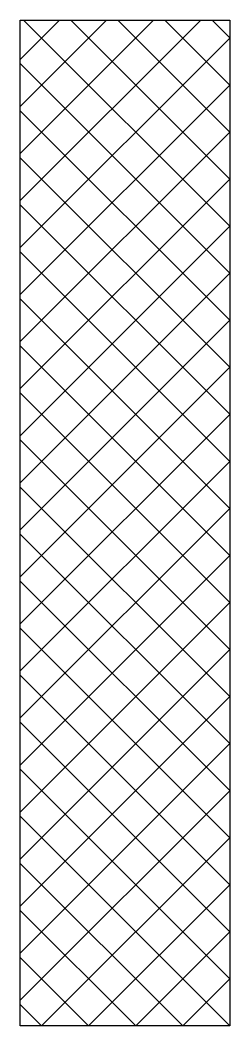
# Model space of a CAD drawing. Header units: millimetres. Extents: x 1.2 to 11.2, y 0.8 to 48.8.
import ezdxf

# ---------------------------------------------------------------- set-up
doc = ezdxf.new("R2010")
doc.units = ezdxf.units.MM

msp = doc.modelspace()

# ---------------------------------------------------------------- hatches: boundary and pattern name
h = msp.add_hatch()
h.set_pattern_fill('ANSI37', color=256, scale=0.5, angle=90, style=0)
h.set_pattern_definition([(135, (11.2, 0.85), (-1.12253, -1.12253), []), (225, (11.2, 0.85), (1.12253, -1.12253), [])])
h.paths.add_polyline_path([(11.2, 48.85), (1.2, 48.85), (1.2, 0.85), (11.2, 0.85)])

# ---------------------------------------------------------------- linework, layer by layer
msp.add_lwpolyline([(1.2, 48.85), (11.2, 48.85), (11.2, 0.85), (1.2, 0.85), (1.2, 48.85)], close=True)

doc.saveas('drawing.dxf')
